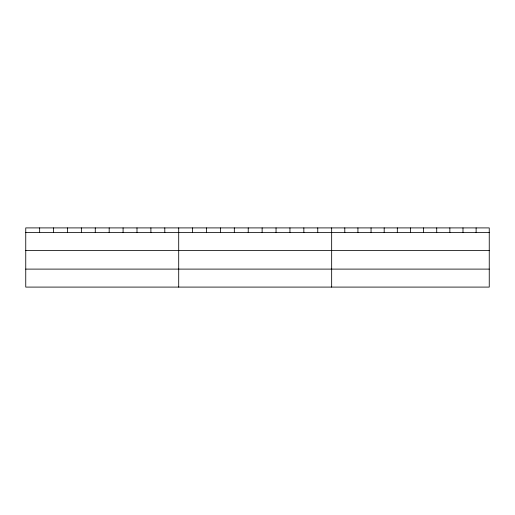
<?xml version="1.0" encoding="UTF-8"?>
<svg xmlns="http://www.w3.org/2000/svg" width="515" height="515" viewBox="0 0 515 515"><rect width="100%" height="100%" fill="white"/><g stroke="black" fill="none" stroke-linecap="round" stroke-linejoin="round"><path stroke-width="0.77" d="M489.25 250.573L489.25 227.907L25.75 227.907L25.75 287.093L489.25 287.093L489.25 250.573L25.75 250.573M25.75 232.58L489.25 232.58M25.75 269.107L489.25 269.107M476.118 227.907L476.118 232.58M462.985 227.907L462.985 232.58M449.853 227.907L449.853 232.58M436.72 227.907L436.72 232.58M423.588 227.907L423.588 232.58M410.455 227.907L410.455 232.58M397.323 227.907L397.323 232.58M384.19 227.907L384.19 232.58M371.058 227.907L371.058 232.58M357.925 227.907L357.925 232.58M344.793 227.907L344.793 232.58M331.66 227.907L331.66 287.093M317.755 227.907L317.755 232.58M303.85 227.907L303.85 232.58M289.945 227.907L289.945 232.58M276.04 227.907L276.04 232.58M262.135 227.907L262.135 232.58M248.23 227.907L248.23 232.58M234.325 227.907L234.325 232.58M220.42 227.907L220.42 232.58M206.515 227.907L206.515 232.58M192.61 227.907L192.61 232.58M178.705 227.907L178.705 287.093M164.8 227.907L164.8 232.58M150.895 227.907L150.895 232.58M136.99 227.907L136.99 232.58M123.085 227.907L123.085 232.58M109.18 227.907L109.18 232.58M95.275 227.907L95.275 232.58M81.37 227.907L81.37 232.58M67.465 227.907L67.465 232.58M53.56 227.907L53.56 232.58M39.655 227.907L39.655 232.58"/></g></svg>
